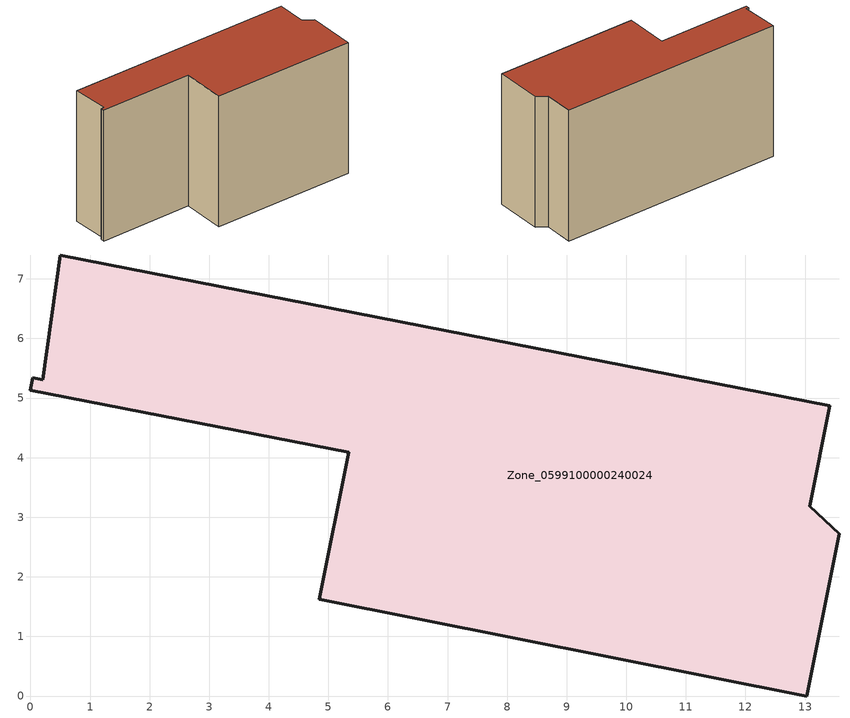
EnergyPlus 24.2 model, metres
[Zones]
Zone_0599100000240024
 floor ground (C_G): 0,5.13 0.04,5.34 0.21,5.31 0.5,7.4 13.41,4.87 13.08,3.18 13.57,2.72 13.03,0 4.85,1.62 5.34,4.09 z0
 wall outside (C_F): 4.85,1.62 13.03,0 13.57,2.72 13.08,3.18 13.41,4.87 0.5,7.4 0.21,5.31 0.04,5.34 0,5.13 5.34,4.09 4.85,1.62 z0:7.85
 roof outside (C_R): 0,5.13 5.34,4.09 4.85,1.62 13.03,0 13.57,2.72 13.08,3.18 13.41,4.87 0.5,7.4 0.21,5.31 0.04,5.34 z7.85
[BUILDING]
Pand.0599100000240024: North Axis=0; Terrain=City; Loads Convergence Tolerance Value=0.04; Temperature Convergence Tolerance Value=0.4; Solar Distribution=FullExterior; Maximum Number of Warmup Days=25; Minimum Number of Warmup Days=1
[Site:Location]
Rotterdam.The.Hague.AP_ZH_NLD Design_Conditions: Latitude=51.96; Longitude=4.45; Time Zone=1; Elevation=-4.5
[SITE:GROUNDTEMPERATURE:BUILDINGSURFACE]
18, 18, 18, 18, 18, 18, 18, 18, 18, 18, 18, 18
[MATERIAL] Thermal Absorptance=0.9; Solar Absorptance=0.7; Visible Absorptance=0.7
Name | Roughness | Thickness | Conductivity | Density | Specific Heat
G.TI.1946 | MediumSmooth | 0.15 | 1 | 540 | 1210
F.TI.1946 | Rough | 0.3 | 0.857143 | 1920 | 840
R.TI.1946 | MediumRough | 0.2 | 0.1 | 1500 | 1000
[CONSTRUCTION]
C_G: G.TI.1946
C_F: F.TI.1946
C_R: R.TI.1946
[ZONE]
Zone_0599100000240024: Type=1; Multiplier=1; Ceiling Height=Autocalculate; Volume=Autocalculate; Floor Area=autocalculate; Part of Total Floor Area=Yes
[ZONEINFILTRATION:DESIGNFLOWRATE]
Infil_Zone_0599100000240024: Zone or ZoneList or Space or SpaceList=Zone_0599100000240024; Schedule=AlwaysOn; Design Flow Rate Calculation Method=Flow/Area; Flow Rate per Floor Area=0.003; Constant Term Coefficient=1; Temperature Term Coefficient=0; Velocity Term Coefficient=0; Velocity Squared Term Coefficient=0
[HVACTEMPLATE:ZONE:IDEALLOADSAIRSYSTEM]
Zone_0599100000240024: Maximum Heating Supply Air Temperature=50; Minimum Cooling Supply Air Temperature=13; Maximum Heating Supply Air Humidity Ratio=0.0156; Minimum Cooling Supply Air Humidity Ratio=0.0077; Heating Limit=NoLimit; Cooling Limit=NoLimit; Dehumidification Control Type=ConstantSensibleHeatRatio; Cooling Sensible Heat Ratio=0.7; Dehumidification Setpoint=60; Humidification Control Type=None; Humidification Setpoint=30; Outdoor Air Method=None; Outdoor Air Flow Rate per Person=0.00944; Outdoor Air Flow Rate per Zone Floor Area=0; Outdoor Air Flow Rate per Zone=0; Demand Controlled Ventilation Type=None; Outdoor Air Economizer Type=NoEconomizer; Heat Recovery Type=None; Sensible Heat Recovery Effectiveness=0.7; Latent Heat Recovery Effectiveness=0.65
[ZONECONTROL:THERMOSTAT]
ThermostatControl_Zone_0599100000240024: Zone or ZoneList=Zone_0599100000240024; Control Type Schedule=DualSetpointControlType; Control 1=Thermostat_Zone_0599100000240024; Temperature Difference Between Cutout And Setpoint=0
[THERMOSTATSETPOINT:DUALSETPOINT]
Thermostat_Zone_0599100000240024: Heating Setpoint Temperature Schedule=HeatingSetpoint_Zone_0599100000240024; Cooling Setpoint Temperature Schedule=CoolingSetpoint_Zone_0599100000240024
[SCHEDULE:COMPACT]
HeatingSetpoint_Zone_0599100000240024: Through: 12/31, For: AllDays, Until: 24:00, 21
CoolingSetpoint_Zone_0599100000240024: Through: 12/31, For: AllDays, Until: 24:00, 24
DualSetpointControlType: Through: 12/31, For: AllDays, Until: 24:00, 4
AlwaysOn: Through: 12/31, For: AllDays, Until: 24:00, 1
